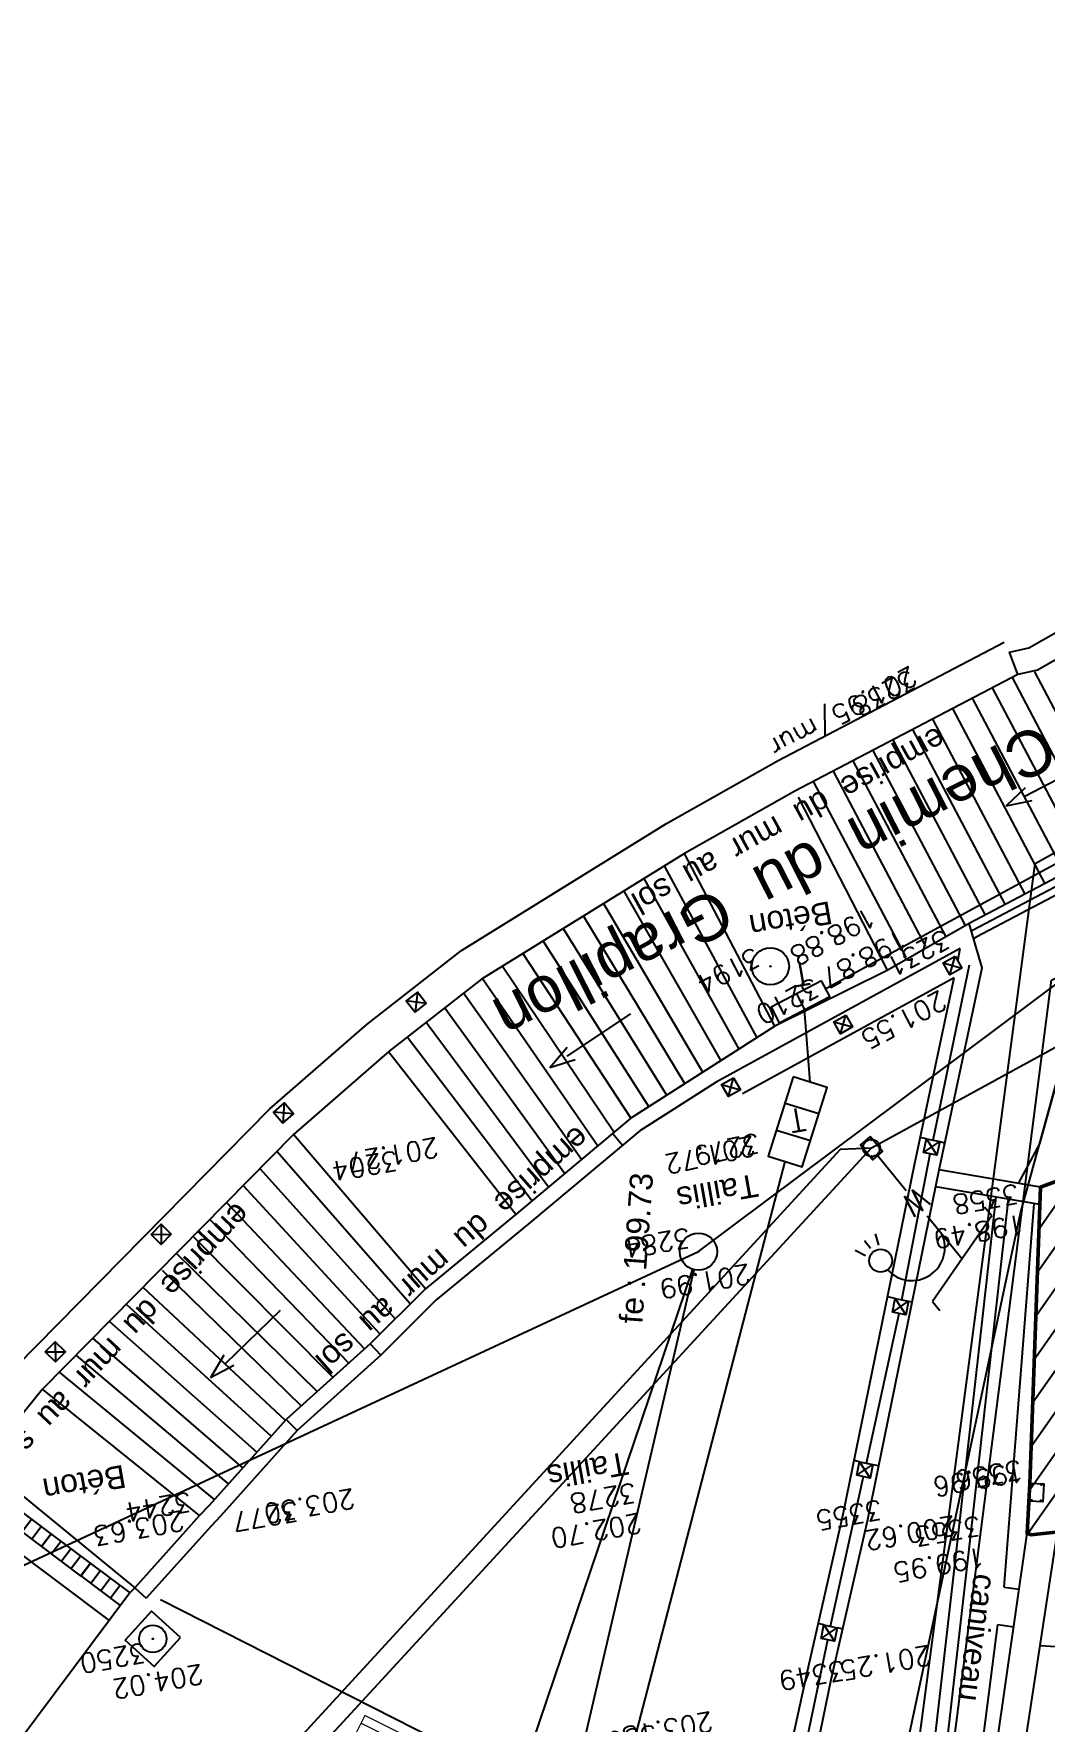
# Model space of a CAD drawing. Extents: x -2313930 to 3286427, y -3858277 to 2572692.
# Drawn here: x -1992 to -225, y 7407 to 10358 of the extents above; entities that cross this region are included whole.
import ezdxf
from ezdxf.enums import TextEntityAlignment as Align
from ezdxf.lldxf.tags import DXFTag

# ---------------------------------------------------------------- set-up
doc = ezdxf.new("R2010")
doc.units = 0
for name, color, linetype, lineweight in [('_GAZELEC-RESERVATION 2', 132, 'Continuous', 18), ('Fond topo - BAT', 252, 'Continuous', 50), ('Fond topo - MOB', 252, 'Continuous', 20), ('Fond topo - P', 252, 'Continuous', 50), ('Fond topo - VOI', 252, 'Continuous', 25)]:
    doc.layers.add(name, color=color, linetype=linetype, lineweight=lineweight)
for name, color, linetype in [('AEP_SSL', 252, 'Continuous'), ('CAB_SSL', 252, 'Continuous'), ('EDF_SSL', 252, 'Texte-Electricite'), ('Fond topo - ASS', 252, 'Continuous'), ('Fond topo - BAT_ANN', 252, 'Continuous'), ('Fond topo - BAT_HAC', 252, 'Continuous'), ('Fond topo - BAT_TXT', 252, 'Continuous'), ('Fond topo - CLO_MUR', 252, 'Continuous'), ('Fond topo - EDF', 252, 'Continuous'), ('Fond topo - GAZ', 252, 'Continuous'), ('Fond topo - PTT', 252, 'Continuous'), ('Fond topo - PTT_TXT', 252, 'Continuous'), ('Fond topo - SOL', 252, 'Continuous'), ('Fond topo - VEG_TXT', 252, 'Continuous'), ('Fond topo - VOI_NOM', 252, 'Continuous'), ('Fond topo - VOI_TXT', 252, 'Continuous'), ('Fond topo - Z_500', 252, 'Continuous'), ('GAZ_SSL', 252, 'Texte-GAZ'), ('prlm-VRD', 2, 'Continuous'), ('SA - EP-réso', 252, 'EP'), ('SA - EU-réso', 252, 'EU'), ('TELECOM_SSL', 252, 'Texte-Telecom'), ('UNITAIRE SSL', 252, 'UNITAIRE')]:
    doc.layers.add(name, color=color, linetype=linetype)
for name, color, linetype, plot in [('Fond topo - N', 252, 'Continuous', False), ('Fond topo - NCACHE', 252, 'Continuous', False), ('Fond topo - ZCACHE', 252, 'Continuous', False)]:
    doc.layers.add(name, color=color, linetype=linetype, plot=plot)
doc.styles.add('2000_ARIAL', font='arial.ttf', dxfattribs={"height": 0.4})
doc.styles.add('Lignes', font='arial.ttf', dxfattribs={"height": 0.35})
doc.styles.add('LignesA', font='arial.ttf', dxfattribs={"height": 0.35})
doc.styles.add('SIMPLEX', font='simplex_.ttf', dxfattribs={"height": 1.25})
doc.styles.add('TP-C_Autocad_Standard', font='simplex_.ttf', dxfattribs={"height": 1})
doc.styles.add('Tronçons', font='arial.ttf', dxfattribs={"height": 0.25})
tags = doc.linetypes.add('EP', pattern='A,5,-0.25,["EP",Lignes,S=1,R=0,X=0,Y=-0.18],-1.25', length=6.5).pattern_tags.tags
tags[15:16] = [DXFTag(74, 4), DXFTag(75, 0), DXFTag(340, '0'), DXFTag(46, 0.0), DXFTag(50, 0.0), DXFTag(44, 0.0), DXFTag(45, 0.0)]
tags[4:5] = [DXFTag(74, 4), DXFTag(75, 0), DXFTag(340, '0'), DXFTag(46, 0.0), DXFTag(50, 0.0), DXFTag(44, 0.0), DXFTag(45, 0.0)]
tags = doc.linetypes.add('EU', pattern='A,5,-0.25,["EU",Lignes,S=1,R=0,X=0,Y=-0.18],-1.25', length=6.5).pattern_tags.tags
tags[15:16] = [DXFTag(74, 4), DXFTag(75, 0), DXFTag(340, '0'), DXFTag(46, 0.0), DXFTag(50, 0.0), DXFTag(44, 0.0), DXFTag(45, 0.0)]
tags[4:5] = [DXFTag(74, 4), DXFTag(75, 0), DXFTag(340, '0'), DXFTag(46, 0.0), DXFTag(50, 0.0), DXFTag(44, 0.0), DXFTag(45, 0.0)]
tags = doc.linetypes.add('L16', pattern=[0.375, 0.3, -0.075]).pattern_tags.tags
tags[6:7] = [DXFTag(74, 4), DXFTag(75, 0), DXFTag(340, '0'), DXFTag(46, 0.0), DXFTag(50, 0.0), DXFTag(44, 0.0), DXFTag(45, 0.0)]
tags[4:5] = [DXFTag(74, 4), DXFTag(75, 0), DXFTag(340, '0'), DXFTag(46, 0.0), DXFTag(50, 0.0), DXFTag(44, 0.0), DXFTag(45, 0.0)]
tags = doc.linetypes.add('Texte-BT', pattern='A,5,-0.25,["BT",Lignes,S=1,R=0,X=0,Y=-0.18],-1.25', length=6.5).pattern_tags.tags
tags[15:16] = [DXFTag(74, 4), DXFTag(75, 0), DXFTag(340, '0'), DXFTag(46, 0.0), DXFTag(50, 0.0), DXFTag(44, 0.0), DXFTag(45, 0.0)]
tags[4:5] = [DXFTag(74, 4), DXFTag(75, 0), DXFTag(340, '0'), DXFTag(46, 0.0), DXFTag(50, 0.0), DXFTag(44, 0.0), DXFTag(45, 0.0)]
tags = doc.linetypes.add('Texte-Electricite', pattern='A,5,-0.25,["ELEC",Lignes,S=1,R=0,X=0,Y=-0.18],-1.25', length=6.5).pattern_tags.tags
tags[15:16] = [DXFTag(74, 4), DXFTag(75, 0), DXFTag(340, '0'), DXFTag(46, 0.0), DXFTag(50, 0.0), DXFTag(44, 0.0), DXFTag(45, 0.0)]
tags[4:5] = [DXFTag(74, 4), DXFTag(75, 0), DXFTag(340, '0'), DXFTag(46, 0.0), DXFTag(50, 0.0), DXFTag(44, 0.0), DXFTag(45, 0.0)]
tags = doc.linetypes.add('Texte-GAZ', pattern='A,5,-0.25,["GAZ",Lignes,S=1,R=0,X=0,Y=-0.18],-1.25', length=6.5).pattern_tags.tags
tags[15:16] = [DXFTag(74, 4), DXFTag(75, 0), DXFTag(340, '0'), DXFTag(46, 0.0), DXFTag(50, 0.0), DXFTag(44, 0.0), DXFTag(45, 0.0)]
tags[4:5] = [DXFTag(74, 4), DXFTag(75, 0), DXFTag(340, '0'), DXFTag(46, 0.0), DXFTag(50, 0.0), DXFTag(44, 0.0), DXFTag(45, 0.0)]
tags = doc.linetypes.add('Texte-MT', pattern='A,5,-0.25,["MT",Lignes,S=1,R=0,X=0,Y=-0.18],-1.25', length=6.5).pattern_tags.tags
tags[15:16] = [DXFTag(74, 4), DXFTag(75, 0), DXFTag(340, '0'), DXFTag(46, 0.0), DXFTag(50, 0.0), DXFTag(44, 0.0), DXFTag(45, 0.0)]
tags[4:5] = [DXFTag(74, 4), DXFTag(75, 0), DXFTag(340, '0'), DXFTag(46, 0.0), DXFTag(50, 0.0), DXFTag(44, 0.0), DXFTag(45, 0.0)]
tags = doc.linetypes.add('Texte-Telecom', pattern='A,5,-0.25,["TEL",Lignes,S=1,R=0,X=0,Y=-0.18],-1.25', length=6.5).pattern_tags.tags
tags[15:16] = [DXFTag(74, 4), DXFTag(75, 0), DXFTag(340, '0'), DXFTag(46, 0.0), DXFTag(50, 0.0), DXFTag(44, 0.0), DXFTag(45, 0.0)]
tags[4:5] = [DXFTag(74, 4), DXFTag(75, 0), DXFTag(340, '0'), DXFTag(46, 0.0), DXFTag(50, 0.0), DXFTag(44, 0.0), DXFTag(45, 0.0)]
tags = doc.linetypes.add('Texte-TelecomA', pattern='A,5,-0.25,["TEL",LignesA,S=1,R=0,X=0,Y=-0.18],-1.25', length=6.5).pattern_tags.tags
tags[15:16] = [DXFTag(74, 4), DXFTag(75, 0), DXFTag(340, '0'), DXFTag(46, 0.0), DXFTag(50, 0.0), DXFTag(44, 0.0), DXFTag(45, 0.0)]
tags[4:5] = [DXFTag(74, 4), DXFTag(75, 0), DXFTag(340, '0'), DXFTag(46, 0.0), DXFTag(50, 0.0), DXFTag(44, 0.0), DXFTag(45, 0.0)]
tags = doc.linetypes.add('UNITAIRE', pattern='A,0.25,-0.2,0,-0.2,0.25,-0.3,["UNI",TP-C_Autocad_Standard,S=0.15,R=0,X=-0.1,Y=-0.05],-0.45', length=1.65).pattern_tags.tags
tags[23:24] = [DXFTag(74, 4), DXFTag(75, 0), DXFTag(340, '0'), DXFTag(46, 0.0), DXFTag(50, 0.0), DXFTag(44, 0.0), DXFTag(45, 0.0)]
tags[12:13] = [DXFTag(74, 4), DXFTag(75, 0), DXFTag(340, '0'), DXFTag(46, 0.0), DXFTag(50, 0.0), DXFTag(44, 0.0), DXFTag(45, 0.0)]
tags[10:11] = [DXFTag(74, 4), DXFTag(75, 0), DXFTag(340, '0'), DXFTag(46, 0.0), DXFTag(50, 0.0), DXFTag(44, 0.0), DXFTag(45, 0.0)]
tags[8:9] = [DXFTag(74, 4), DXFTag(75, 0), DXFTag(340, '0'), DXFTag(46, 0.0), DXFTag(50, 0.0), DXFTag(44, 0.0), DXFTag(45, 0.0)]
tags[6:7] = [DXFTag(74, 4), DXFTag(75, 0), DXFTag(340, '0'), DXFTag(46, 0.0), DXFTag(50, 0.0), DXFTag(44, 0.0), DXFTag(45, 0.0)]
tags[4:5] = [DXFTag(74, 4), DXFTag(75, 0), DXFTag(340, '0'), DXFTag(46, 0.0), DXFTag(50, 0.0), DXFTag(44, 0.0), DXFTag(45, 0.0)]

# ---------------------------------------------------------------- blocks, each defined once
blk = doc.blocks.new('ASS03')
at = {"ltscale": 2}
for radius in [0.5, 0.01]:
    blk.add_circle((0, 0), radius, dxfattribs=at)
blk = doc.blocks.new('ASS07')
at = {"ltscale": 2}
for p, q in [((-0.25, -0.45), (-0.25, 0.45)), ((0, -0.45), (0, 0.45)), ((0.25, -0.45), (0.25, 0.45))]:
    blk.add_line(p, q, dxfattribs=at)
at = {"ltscale": 2, "flags": 128}
blk.add_lwpolyline([(0.5, -0.5), (0.5, 0.5), (-0.5, 0.5), (-0.5, -0.5)], close=True, dxfattribs=at)
blk = doc.blocks.new('ASS01')
at = {"ltscale": 2, "flags": 128}
blk.add_lwpolyline([(0.499143, -0.5), (0.499143, 0.499143), (-0.5, 0.499143), (-0.5, -0.5)], close=True, dxfattribs=at)
at = {"ltscale": 2}
for radius in [0.35, 0.01]:
    blk.add_circle((0, 0), radius, dxfattribs=at)
blk = doc.blocks.new('ESC01')
at = {"ltscale": 2}
for p, q in [((1.338104, 0), (0, 0)), ((1.257547, 0.126415), (1.7, 0)), ((1.257547, -0.126415), (1.7, 0))]:
    blk.add_line(p, q, dxfattribs=at)
blk = doc.blocks.new('EDF11')
at = {"ltscale": 2}
for p, q in [((-0.5, 0.5), (-0.426635, 0.255449)), ((0.426635, 0.255449), (0.5, 0.5))]:
    blk.add_line(p, q, dxfattribs=at)
at = {"ltscale": 2, "flags": 128}
blk.add_lwpolyline([(-0.5, -0.5), (0.5, -0.5), (0.5, 0.5), (-0.5, 0.5)], close=True, dxfattribs=at)
for points in [[(-0.426635, -0.255449), (-0.5, -0.5)], [(0.5, -0.5), (0.426635, -0.255449)]]:
    blk.add_lwpolyline(points, dxfattribs=at)
blk = doc.blocks.new('EDF02')
at = {"ltscale": 2}
for p, q in [((-0.875, 2.25), (0.875, 2.75)), ((0.875, 2.75), (0.875, 2.95)), ((0, 1.535431), (0, 2.5)), ((-0.875, 2.25), (-0.875, 2.05)), ((0.978086, 1.392164), (0.895804, 1.204402)), ((1.125, 1.349688), (1.125, 1.178214)), ((1.271914, 1.392164), (1.354196, 1.204402)), ((0, 0.15), (0, 0.958637))]:
    blk.add_line(p, q, dxfattribs=at)
for centre, radius in [((1.125, 1.625), 0.2), ((0, 0), 0.15)]:
    blk.add_circle(centre, radius, dxfattribs=at)
blk.add_arc((0.557686, 1.79611), 0.574625, 2.870977, 166.053522, dxfattribs=at)
at = {"style": 'SIMPLEX'}
blk.add_text('W', height=0.4, dxfattribs=at).set_placement((0, 1.217323), align=Align.MIDDLE_CENTER)
blk = doc.blocks.new('GAZ06')
at = {"ltscale": 2}
for p, q in [((-0.5, 0.5), (-0.426635, 0.255449)), ((0.426635, 0.255449), (0.5, 0.5))]:
    blk.add_line(p, q, dxfattribs=at)
at = {"ltscale": 2, "flags": 128}
blk.add_lwpolyline([(-0.5, -0.5), (0.5, -0.5), (0.5, 0.5), (-0.5, 0.5)], close=True, dxfattribs=at)
for points in [[(-0.426635, -0.255449), (-0.5, -0.5)], [(0.5, -0.5), (0.426635, -0.255449)]]:
    blk.add_lwpolyline(points, dxfattribs=at)
blk = doc.blocks.new('MOB08')
at = {"ltscale": 2, "flags": 128}
blk.add_lwpolyline([(-0.5, -0.5), (0.5, -0.5), (0.5, 0.5), (-0.5, 0.5)], close=True, dxfattribs=at)
blk.add_lwpolyline([(-0.5, 0.25), (0.5, 0.25)], dxfattribs=at)
blk = doc.blocks.new('PTOPO')
at = {"layer": 'Fond topo - NCACHE', "style": 'SIMPLEX'}
blk.add_attdef('MAT', text='', height=0.34, dxfattribs=at).set_placement((0.1, -0.1), align=Align.TOP_LEFT)
at = {"layer": 'Fond topo - ZCACHE', "style": 'SIMPLEX'}
blk.add_attdef('ALT', (0.1, 0.1), '', height=0.34, dxfattribs=at)
blk = doc.blocks.new('PTT05')
at = {"ltscale": 2}
blk.add_line((0, -0.5), (0, 0.5), dxfattribs=at)
at = {"ltscale": 2, "flags": 128}
blk.add_lwpolyline([(-0.5, -0.5), (0.5, -0.5), (0.5, 0.5), (-0.5, 0.5)], close=True, dxfattribs=at)
blk = doc.blocks.new('PTT06')
at = {"ltscale": 2}
for p, q in [((-0.17, -0.5), (-0.17, 0.5)), ((0.17, -0.5), (0.17, 0.5))]:
    blk.add_line(p, q, dxfattribs=at)
at = {"ltscale": 2, "flags": 128}
blk.add_lwpolyline([(-0.5, -0.5), (0.5, -0.5), (0.5, 0.5), (-0.5, 0.5)], close=True, dxfattribs=at)
blk = doc.blocks.new('PTT99')
at = {"style": 'SIMPLEX'}
blk.add_text('T', height=0.4, dxfattribs=at).set_placement((0, 0), align=Align.MIDDLE_CENTER)
blk = doc.blocks.new('A$C1F970F0F')
at = {"layer": 'Fond topo - BAT_HAC'}
h = blk.add_hatch(dxfattribs=at)
h.set_pattern_fill('ANSI31*128', color=256, scale=12.999999, angle=-10.7236, style=0, pattern_type=2)
h.set_pattern_definition([(235.06562, (9737.54, 14762.777), (33.83759, -23.63563), [])])
h.paths.add_polyline_path([(327.3, 7983.7), (111.9, 7948.8), (103.9, 7998.1), (1.3, 7981.5), (9.3, 7932.1), (-84.8, 7916.9), (-243.7, 7899.2), (-251, 7901.9), (-246.4, 7988.8), (-227.8, 8506.7), (212.3, 8670.3)])
at = {"layer": 'AEP_SSL', "elevation": 0, "flags": 128}
blk.add_lwpolyline([(-10084.9, 5093.9), (-9750.8, 5135.6), (-3128.1, 6321.9), (-538.3, 6794.7), (-236.9, 9072.4), (154.1, 9291.3), (2068.2, 10286.5), (4929.1, 11795.6), (5831.9, 12343.5), (5644.5, 12887.9), (4850.8, 13701.3)], dxfattribs=at)
at = {"layer": 'CAB_SSL', "elevation": 0, "flags": 128}
blk.add_lwpolyline([(-10812.2, 5600.4), (-8720.3, 5090.7), (-5742.4, 5634.6), (-2733.2, 6173.9), (-522.8, 8575.3)], dxfattribs=at)
at = {"layer": 'EDF_SSL', "linetype": 'Texte-BT', "elevation": 0, "flags": 128}
blk.add_lwpolyline([(-10355.7, 43.8), (-10201.4, 1251.7), (-8720.3, 5090.7), (-8647.9, 5140.7), (-5813.5, 5655.5), (-5754.8, 5632.4), (-5714.2, 5669.5), (-2796.4, 6190), (-2733.2, 6173.9), (-2724.6, 6234.6), (-577, 8573.4), (-522.8, 8575.3), (1439.5, 9650), (1486.3, 9780.6), (3247.6, 10693.6), (3311.7, 10687), (3338.6, 10734), (5093.8, 11622.8), (5197.5, 11601.8)], dxfattribs=at)
at = {"layer": 'EDF_SSL', "linetype": 'Texte-MT', "elevation": 0, "flags": 128}
blk.add_lwpolyline([(-10605.2, -1087.2), (-9871, 5454.6), (-9813.1, 5614.5), (-9256.6, 5923.5), (-8799.1, 5646.6), (-8267.6, 5593.5), (-5762.1, 6081.9), (-4183.6, 6396.7), (-3539, 6692.7), (-2824.1, 6428.4), (-615.9, 6802.9), (-262.5, 8461.2), (-193.5, 8712.9), (139.2, 8893.7), (556, 9251.5), (1680.6, 9828.5)], dxfattribs=at)
at = {"layer": 'Fond topo - BAT', "ltscale": 2, "flags": 128}
blk.add_lwpolyline([(111.9, 7948.8), (327.3, 7983.7), (212.3, 8670.3), (2.6, 8592.4), (-227.8, 8506.7), (-246.4, 7988.8), (-251, 7901.9), (-243.7, 7899.2), (-84.8, 7916.9), (9.3, 7932.1)], dxfattribs=at)
at = {"layer": 'Fond topo - BAT_ANN', "ltscale": 2, "flags": 128}
for points in [[(-277.3, 9397.8), (-116.2, 9091.9)], [(-238.2, 9407.7), (-81.5, 9110.2)], [(-346.8, 9361.4), (-185.6, 9055.4)], [(-312.1, 9379.6), (-150.9, 9073.7)], [(-381.5, 9343.2), (-220.3, 9037.1)], [(-451, 9306.7), (-289.6, 9000.5)], [(-416.3, 9324.9), (-255, 9018.8)], [(-520.5, 9270.3), (-359, 8964)], [(-485.7, 9288.5), (-324.3, 8982.2)], [(-555.2, 9252.1), (-393.7, 8945.7)], [(-624.7, 9215.6), (-463.1, 8909.1)], [(-589.9, 9233.9), (-428.4, 8927.4)], [(-650.9, 9188.3), (-496.6, 8888.4)], [(-691.5, 8788.1), (-849.8, 9090.1)], [(-885.1, 9068.2), (-723.1, 8768)], [(-920.4, 9046.3), (-754.6, 8747.8)], [(-990.9, 9002.5), (-817.6, 8707.5)], [(-955.6, 9024.4), (-786.1, 8727.7)], [(-1026.2, 8980.7), (-849.1, 8687.4)], [(-1061.5, 8958.8), (-880.6, 8667.3)], [(-1132.1, 8915), (-943.4, 8627.2)], [(-1096.8, 8936.9), (-912.1, 8647.1)], [(-1167.4, 8893.2), (-972.3, 8603)], [(-496.6, 8888.4), (-495.3, 8885.8)], [(-1202.7, 8871.3), (-1001, 8579)], [(-1029.7, 8555), (-1235.5, 8845.9)], [(-1087.1, 8507), (-1300.9, 8794.8)], [(-1268.2, 8820.3), (-1058.4, 8531)], [(-1333.7, 8769.2), (-1115.8, 8483.1)], [(-1144.5, 8459.1), (-1366.6, 8743.4)], [(-1302, 8329.1), (-1532.8, 8598.7)], [(-1328.6, 8302.8), (-1562.1, 8569.1)], [(-1591.3, 8539.4), (-1355.1, 8276.5)], [(-1381.6, 8250.3), (-1620.6, 8509.8)], [(-1649.8, 8480.1), (-1408.4, 8224.5)], [(-290.9, 7807.8), (-238.4, 8478)], [(-1679, 8450.5), (-1436.1, 8199.5)], [(-1708.3, 8420.8), (-1463.8, 8174.5)], [(-1737.5, 8391.2), (-1491.5, 8149.5)], [(-1762.1, 8361.7), (-1519.3, 8124.5)], [(-1796, 8331.9), (-1546.8, 8099.3)], [(-1825.2, 8302.2), (-1571.8, 8071.6)], [(-1854.5, 8272.6), (-1596.8, 8043.9)], [(-1883.7, 8242.9), (-1621.7, 8016.1)], [(-1913, 8213.3), (-1646.7, 7988.4)], [(-1942.2, 8183.6), (-1671.6, 7960.7)], [(-1696.7, 7932.9), (-1971.5, 8154)], [(-2076.2, 8024.4), (-1810.1, 7806.7)], [(-290.9, 7807.8), (-264.9, 7804.1)], [(-395.8, 7110.5), (-330.2, 7524), (-302.4, 7742.4)], [(-302.4, 7742.4), (-274.3, 7738.4)], [(125.4, 7683), (-228.5, 7705.2)]]:
    blk.add_lwpolyline(points, dxfattribs=at)
at = {"layer": 'Fond topo - CLO_MUR', "ltscale": 2, "flags": 128}
for points in [[(5465.5, 12474.2), (5466.2, 12470.8), (5485, 12432.1), (5147.2, 12256.6), (4706.3, 12020.8), (4308, 11815.9), (3685.3, 11488.9), (3311.6, 11293.8), (2114.3, 10659.8), (1650.9, 10416.3), (1062.3, 10103.9), (658.4, 9891), (-44.7, 9517.7), (-233, 9410.6), (-267.4, 9403), (-656.6, 9198.9), (-849.8, 9090.1), (-1204.1, 8870.4), (-1365.5, 8744.3), (-1532.8, 8598.7), (-1971.5, 8154)], [(-281.6, 9441.8), (-281.6, 9441.8), (-247.9, 9449.3), (-64.4, 9553.6), (639.2, 9927.3), (1043.1, 10140.1), (1631.7, 10452.6), (2095.1, 10696.1), (3292.5, 11330.1), (3666.3, 11525.2), (4289.1, 11852.3), (4687.6, 12057.2), (5128.1, 12292.9), (5430.7, 12450.1), (5424.4, 12463)], [(-267.4, 9403), (-281.6, 9441.8)], [(-93.5, 9073.2), (-229.6, 8582.6), (-266.6, 8513.4)], [(-751.6, 6874.1), (-593.1, 7646.3), (-529.5, 7925.8), (-404.7, 8537.1), (-329.3, 8890), (-352.5, 8967.4)], [(-367.7, 8924.1), (-794.1, 8690.5)], [(-372.3, 8902.4), (-367.7, 8924.1)], [(-397.7, 8898.7), (-365.1, 8889.6)], [(-386, 8877.9), (-376.9, 8910.5)], [(-378.6, 8872.7), (-748.3, 8670)], [(-711.9, 7306.8), (-636.1, 7655.6), (-572.5, 7935.1), (-447.8, 8546.1), (-378.6, 8872.7)], [(-1300.7, 8828.1), (-1335.8, 8832.4)], [(-1316.1, 8847.8), (-1320.4, 8812.7)], [(-588.6, 8795.9), (-555.9, 8786.9)], [(-576.8, 8775.1), (-567.7, 8807.7)], [(-794.1, 8690.5), (-927.4, 8605.3), (-1122.7, 8442.1), (-1283.9, 8309.1), (-1380.4, 8213.4), (-1526.3, 8081.8), (-1660.4, 7932.1), (-1676.8, 7914.6), (-1790.1, 7788.7)], [(-784.7, 8686.2), (-752, 8677.1)], [(-772.9, 8665.3), (-763.8, 8698)], [(-1548.9, 8654.1), (-1551.3, 8618.8)], [(-1532.5, 8635.2), (-1567.7, 8637.7)], [(-957.9, 8579.8), (-975.2, 8600.5)], [(-427, 8591.4), (-437.7, 8593.6)], [(-427, 8591.4), (-408.5, 8562.8)], [(-431.9, 8567.6), (-403.6, 8586.6)], [(-403.6, 8586.6), (-394.6, 8584.6)], [(-227.8, 8506.7), (-404.7, 8537.1)], [(-228.9, 8476.4), (-410.7, 8507.7)], [(-284.2, 8485.9), (-350.5, 7894.6), (-393.5, 7516.9), (-453, 7146.1), (-473.7, 7149.4), (-414.3, 7519.7), (-371.4, 7897), (-304.9, 8489.5)], [(-1764, 8442.1), (-1763.7, 8406.8)], [(-1781.5, 8424.3), (-1746.2, 8424.6)], [(-481.4, 8312.4), (-494.9, 8315.2)], [(-486.2, 8288.6), (-458, 8307.6)], [(-481.4, 8312.4), (-462.9, 8283.8)], [(-458, 8307.6), (-451.8, 8306.3)], [(-1949.1, 8236.7), (-1948.8, 8201.3)], [(-1966.6, 8218.9), (-1931.3, 8219.1)], [(-1399, 8233), (-1380.4, 8213.4)], [(-1971.5, 8154), (-2110.6, 7981.9), (-2307.6, 7709.8), (-2567.7, 7374.1), (-2913.5, 7016.6), (-3225.3, 6777.4), (-3629.9, 6525.3), (-3984.6, 6366), (-4348.3, 6226.6), (-4642.1, 6150.3), (-5063.7, 6070.5), (-5409.8, 6005)], [(-1545.5, 8100.9), (-1526.3, 8081.8)], [(-543.7, 8027), (-553.3, 8029)], [(-543.7, 8027), (-525.2, 7998.5)], [(-548.5, 8003.3), (-520.3, 8022.2)], [(-520.3, 8022.2), (-510.2, 8020.2)], [(-381.3, 6749.7), (-382.3, 6743.3), (-428.1, 6747.8), (-371.2, 7106.2), (-305.4, 7520.3), (-251, 7901.9)], [(-381.3, 6749.7), (-340.2, 7017.8), (-269.7, 7434.6), (-198.1, 7904.3)], [(-1810.1, 7806.7), (-1790.1, 7788.7)], [(-606, 7741.7), (-616, 7744)], [(-610.8, 7717.9), (-582.6, 7736.9)], [(-606, 7741.7), (-587.5, 7713.1)], [(-582.5, 7737.1), (-572.9, 7734.9)]]:
    blk.add_lwpolyline(points, dxfattribs=at)
for points in [[(5037.9, 11435), (4901.5, 11702.1, 0.440876), (4852.1, 11715.7), (4531.1, 11546.5), (3842.2, 11182), (2874.8, 10670.7), (2410.6, 10426.7), (1817.2, 10113.2), (827, 9590.2), (301.4, 9312), (-352.5, 8967.4), (-495.3, 8885.8), (-691.5, 8788.1), (-943.4, 8627.2), (-1139.9, 8462.9), (-1302, 8329.1), (-1399, 8233), (-1545.5, 8100.9), (-1680.3, 7950.3), (-1696.7, 7932.9), (-1810.1, 7806.7)], [(5013.8, 11422.8), (4877.4, 11689.8, 0.467098), (4865.9, 11692.4), (4543.7, 11522.6), (3854.9, 11158.1), (2887.4, 10646.8), (2423.2, 10402.8), (1829.8, 10089.4), (839.6, 9566.4), (314, 9288.1), (-339.9, 8943.5), (-344.6, 8940.9)]]:
    blk.add_lwpolyline(points, format="xyb", dxfattribs=at)
at = {"layer": 'Fond topo - CLO_MUR', "linetype": 'L16', "ltscale": 2, "flags": 128}
blk.add_lwpolyline([(5025.9, 11428.9), (4889.5, 11695.9, 0.447347), (4858.9, 11704), (4537.4, 11534.5), (3848.5, 11170), (2881.1, 10658.8), (2416.9, 10414.7), (1823.5, 10101.3), (833.3, 9578.3), (307.7, 9300), (-346.2, 8955.5), (-348.5, 8954.1)], format="xyb", dxfattribs=at)
for points in [[(-2018.1, 8193.1), (-1574.2, 8643.6), (-1404.4, 8791.4), (-1239.1, 8920.5), (-880.8, 9142.6), (-685.8, 9252.5), (-290.9, 9459.5)], [(-415.3, 8589), (-351.9, 8895.3)], [(-469.7, 8310), (-420.2, 8565.2)], [(-531.8, 8024.6), (-474.6, 8286.2)], [(-594.3, 7739.3), (-537, 8000.9)], [(-653, 7459.6), (-599.1, 7715.5)]]:
    blk.add_lwpolyline(points, dxfattribs=at)
at = {"layer": 'Fond topo - CLO_MUR', "ltscale": 2, "flags": 128}
for points in [[(-376.9, 8910.5), (-365.1, 8889.6), (-386, 8877.9), (-397.7, 8898.7)], [(-1320.4, 8812.7), (-1300.7, 8828.1), (-1316.1, 8847.8), (-1335.8, 8832.4)], [(-567.7, 8807.7), (-555.9, 8786.9), (-576.8, 8775.1), (-588.6, 8795.9)], [(-763.8, 8698), (-752, 8677.1), (-772.9, 8665.3), (-784.7, 8686.2)], [(-1551.3, 8618.8), (-1532.5, 8635.2), (-1548.9, 8654.1), (-1567.7, 8637.7)], [(-431.9, 8567.6), (-427, 8591.4), (-403.6, 8586.6), (-408.5, 8562.8)], [(-1763.7, 8406.8), (-1746.2, 8424.6), (-1764, 8442.1), (-1781.5, 8424.3)], [(-486.2, 8288.6), (-481.4, 8312.4), (-458, 8307.6), (-462.9, 8283.8)], [(-1948.8, 8201.3), (-1931.3, 8219.1), (-1949.1, 8236.7), (-1966.6, 8218.9)], [(-548.5, 8003.3), (-543.7, 8027), (-520.3, 8022.2), (-525.2, 7998.5)], [(-610.8, 7717.9), (-606, 7741.7), (-582.6, 7736.9), (-587.5, 7713.1)]]:
    blk.add_lwpolyline(points, close=True, dxfattribs=at)
at = {"layer": 'Fond topo - SOL', "linetype": 'L16', "ltscale": 2, "flags": 128}
blk.add_lwpolyline([(-2129.7, 7955.5), (-1854.6, 7749.4)], dxfattribs=at)
at = {"layer": 'Fond topo - VOI', "ltscale": 2, "flags": 128}
blk.add_lwpolyline([(-1810.1, 7806.7), (-1818.4, 7797.7), (-2147.3, 7358.7, -0.093477), (-3270.3, 6339.7, -0.022159), (-3673.7, 6116.1, -0.012183), (-4160, 5888.7)], format="xyb", dxfattribs=at)
blk.add_lwpolyline([(-1765, 7785.9), (-1060.9, 7428.6), (-735.8, 7312.5)], dxfattribs=at)
at = {"layer": 'GAZ_SSL', "linetype": 'Texte-GAZ', "elevation": 0, "flags": 128}
blk.add_lwpolyline([(-10544.3, 4849.5), (-2844.4, 6215.2), (-619.1, 6565.4), (-558.7, 6580.8), (-429.5, 7139.2), (-208.1, 8868.9), (360.7, 9157.9), (425, 9327.6), (4535.2, 11485.1), (4713.3, 11477.5), (5559.7, 11914.2), (6091.2, 12178.6), (6293, 12126.4), (6627.3, 11179.9), (7472.8, 9124.5), (7947.1, 9062.5), (8070.8, 8793.5), (8796.8, 9110.1), (9553.6, 9252.3)], dxfattribs=at)
at = {"layer": 'SA - EP-réso', "ltscale": 0.75, "elevation": 0, "flags": 128}
blk.add_lwpolyline([(-1534.4, 6296.6), (-835.2, 8363.8)], dxfattribs=at)
at = {"layer": 'SA - EU-réso', "ltscale": 0.75, "elevation": 0, "flags": 128}
blk.add_lwpolyline([(-1305.1, 6335.5), (-832.5, 8362.9)], dxfattribs=at)
at = {"layer": 'TELECOM_SSL', "linetype": 'Texte-TelecomA', "elevation": 0, "flags": 128}
for points in [[(-602.8, 8853.9), (4716.8, 11744.4)], [(-630.1, 8690.4), (-639.9, 8817.1)], [(-1052.8, 7095.2), (-673.6, 8551.6)]]:
    blk.add_lwpolyline(points, dxfattribs=at)
at = {"layer": 'UNITAIRE SSL', "ltscale": 2, "elevation": 0, "flags": 128}
blk.add_lwpolyline([(-11203.9, 7315.7), (-9597.1, 5578), (-4253.2, 6800.5), (-825.2, 8394.2), (171.1, 9139.5), (980.7, 9531.5), (2024.3, 10089.4), (2847, 10510), (3831.6, 11032), (4688.7, 11539.2), (5727, 12644.5), (4820.2, 13573.5)], dxfattribs=at)
at = {"layer": 'Fond topo - ASS', "ltscale": 2, "zscale": 99.99999999999997}
for name, p, xscale, yscale, rotation in [('ASS03', (-699.5, 8892.8), 65, 65, 291.9650617956664), ('ASS03', (-825.2, 8394.2), 65, 65, 207.8417380991697), ('ASS07', (-1998.9, 7915.8), 85.99999999999999, 28, 323.1617637557052), ('ASS07', (-1930.1, 7864.2), 85.99999999999999, 28, 323.1617637557052), ('ASS07', (-1861.3, 7812.7), 85.99999999999999, 28, 323.1617637557052), ('ASS01', (-1778.5, 7717.5), 68.53417445978599, 68.53417445978599, 47.76169795795353)]:
    blk.add_blockref(name, p, dxfattribs=dict(at, xscale=xscale, yscale=yscale, rotation=rotation))
at = {"layer": 'Fond topo - BAT_ANN', "ltscale": 2, "xscale": 99.99999999999999, "yscale": 99.99999999999999, "zscale": 99.99999999999999}
for p, rotation in [((-137.3, 9251.8), 207.6166753478427), ((-943.1, 8809.9), 213.6701780037693), ((-1555.5, 8291.8), 224.118201364734)]:
    blk.add_blockref('ESC01', p, dxfattribs=dict(at, rotation=rotation))
at = {"layer": 'Fond topo - EDF', "ltscale": 2}
for name, p, xscale, yscale, zscale, rotation in [('EDF02', (-522.8, 8575.3), 99.99999999999999, 99.99999999999999, 99.99999999999999, 219.2864286830851), ('EDF11', (-522.8, 8575), 22.20546576895219, 34, 99.99999999999997, 219.5050542545056)]:
    blk.add_blockref(name, p, dxfattribs=dict(at, xscale=xscale, yscale=yscale, zscale=zscale, rotation=rotation))
at = {"layer": 'Fond topo - GAZ', "ltscale": 2, "xscale": 30.00000009082299, "yscale": 25, "zscale": 99.99999999999997, "rotation": 266.9598893004411}
blk.add_blockref('GAZ06', (-234.7, 7973.2), dxfattribs=at)
at = {"layer": 'Fond topo - MOB', "ltscale": 2, "xscale": 179.3955888794162, "yscale": 59.99999999999999, "zscale": 99.99999999999997, "rotation": 333.3329158126508}
blk.add_blockref('MOB08', (-1341.3, 7516.6), dxfattribs=at)
at = {"layer": 'Fond topo - P', "ltscale": 2}
ref = blk.add_blockref('PTOPO', (-427.5, 9378.3), dxfattribs=dict(at, xscale=100, yscale=100, zscale=100, rotation=207.9012066076295))
ref.add_attrib('MAT', '3238', dxfattribs={"layer": 'Fond topo - N', "color": 0, "ltscale": 2, "height": 34, "rotation": 207.9012, "style": 'SIMPLEX'}).set_placement((-441, 9382.5), align=Align.TOP_LEFT)
ref.add_attrib('ALT', '201.95/mur', (-455.1, 9418.1), dxfattribs={"layer": 'Fond topo - Z_500', "color": 0, "ltscale": 2, "height": 34, "rotation": 207.9012, "style": 'SIMPLEX'})
ref = blk.add_blockref('PTOPO', (-699.5, 8892.8), dxfattribs=dict(at, xscale=100, yscale=100, zscale=100, rotation=207.9012066076295))
ref.add_attrib('MAT', '3194', dxfattribs={"layer": 'Fond topo - N', "color": 0, "ltscale": 2, "height": 34, "rotation": 207.9012, "style": 'SIMPLEX'}).set_placement((-713, 8897), align=Align.TOP_LEFT)
ref.add_attrib('ALT', '198.88', (-527.1, 8997.4), dxfattribs={"layer": 'Fond topo - Z_500', "color": 0, "ltscale": 2, "height": 34, "rotation": 207.9012, "style": 'SIMPLEX'})
ref = blk.add_blockref('PTOPO', (-596, 8840), dxfattribs=dict(at, xscale=100, yscale=100, zscale=100, rotation=207.9012066076295))
ref.add_attrib('MAT', '3210', dxfattribs={"layer": 'Fond topo - N', "color": 0, "ltscale": 2, "height": 34, "rotation": 207.9012, "style": 'SIMPLEX'}).set_placement((-609.5, 8844.2), align=Align.TOP_LEFT)
ref.add_attrib('ALT', '198.87', (-472.3, 8958.5), dxfattribs={"layer": 'Fond topo - Z_500', "color": 0, "ltscale": 2, "height": 34, "rotation": 207.9012, "style": 'SIMPLEX'})
ref = blk.add_blockref('PTOPO', (-367.7, 8924.1), dxfattribs=dict(at, xscale=100, yscale=100, zscale=100, rotation=207.9012065905921))
ref.add_attrib('MAT', '3231', dxfattribs={"layer": 'Fond topo - N', "color": 0, "ltscale": 2, "height": 34, "rotation": 207.9012, "style": 'SIMPLEX'}).set_placement((-381.3, 8928.3), align=Align.TOP_LEFT)
ref.add_attrib('ALT', '201.55', (-403.3, 8851.4), dxfattribs={"layer": 'Fond topo - Z_500', "color": 0, "ltscale": 2, "height": 34, "rotation": 207.9012, "style": 'SIMPLEX'})
ref = blk.add_blockref('PTOPO', (-1335.6, 8529.3), dxfattribs=dict(at, xscale=99.99999999999999, yscale=99.99999999999999, zscale=99.99999999999999, rotation=190.0656205564776))
ref.add_attrib('MAT', '3204', dxfattribs={"layer": 'Fond topo - N', "color": 0, "ltscale": 2, "height": 34, "rotation": 190.0656, "style": 'SIMPLEX'}).set_placement((-1347.2, 8537.4), align=Align.TOP_LEFT)
ref.add_attrib('ALT', '201.27', (-1282.7, 8593.6), dxfattribs={"layer": 'Fond topo - Z_500', "color": 0, "ltscale": 2, "height": 34, "rotation": 190.0656, "style": 'SIMPLEX'})
ref = blk.add_blockref('PTOPO', (-703.2, 8560.9), dxfattribs=dict(at, xscale=99.99999999999999, yscale=99.99999999999999, zscale=99.99999999999999, rotation=192.3918127872864))
ref.add_attrib('MAT', '3279', dxfattribs={"layer": 'Fond topo - N', "color": 0, "ltscale": 2, "height": 34, "rotation": 192.3918, "style": 'SIMPLEX'}).set_placement((-715.1, 8568.5), align=Align.TOP_LEFT)
ref.add_attrib('ALT', '201.72', (-730.3, 8596.4), dxfattribs={"layer": 'Fond topo - Z_500', "color": 0, "ltscale": 2, "height": 34, "rotation": 192.3918, "style": 'SIMPLEX'})
ref = blk.add_blockref('PTOPO', (-251, 8471.2), dxfattribs=dict(at, xscale=99.99999999999994, yscale=99.99999999999994, zscale=99.99999999999994, rotation=190.0656205306617))
ref.add_attrib('MAT', '3358', dxfattribs={"layer": 'Fond topo - N', "color": 0, "ltscale": 2, "height": 34, "rotation": 190.0656, "style": 'SIMPLEX'}).set_placement((-262.6, 8479.3), align=Align.TOP_LEFT)
ref.add_attrib('ALT', '198.49', (-259.1, 8459.6), dxfattribs={"layer": 'Fond topo - Z_500', "color": 0, "ltscale": 2, "height": 34, "rotation": 190.0656, "style": 'SIMPLEX'})
ref = blk.add_blockref('PTOPO', (-825.2, 8394.2), dxfattribs=dict(at, xscale=99.99999999999994, yscale=99.99999999999994, zscale=99.99999999999994, rotation=190.0656205306617))
ref.add_attrib('MAT', '3284', dxfattribs={"layer": 'Fond topo - N', "color": 0, "ltscale": 2, "height": 34, "rotation": 190.0656, "style": 'SIMPLEX'}).set_placement((-836.8, 8402.3), align=Align.TOP_LEFT)
ref.add_attrib('ALT', '201.99', (-737.8, 8372.3), dxfattribs={"layer": 'Fond topo - Z_500', "color": 0, "ltscale": 2, "height": 34, "rotation": 190.0656, "style": 'SIMPLEX'})
ref = blk.add_blockref('PTOPO', (-246.4, 7988.8), dxfattribs=dict(at, xscale=99.99999999999994, yscale=99.99999999999994, zscale=99.99999999999994, rotation=190.0656205306617))
ref.add_attrib('MAT', '3356', dxfattribs={"layer": 'Fond topo - N', "color": 0, "ltscale": 2, "height": 34, "rotation": 190.0656, "style": 'SIMPLEX'}).set_placement((-258, 7996.9), align=Align.TOP_LEFT)
ref.add_attrib('ALT', '199.96', (-259.7, 8026.9), dxfattribs={"layer": 'Fond topo - Z_500', "color": 0, "ltscale": 2, "height": 34, "rotation": 190.0656, "style": 'SIMPLEX'})
ref = blk.add_blockref('PTOPO', (-1696.7, 7932.9), dxfattribs=dict(at, xscale=99.99999999999994, yscale=99.99999999999994, zscale=99.99999999999994, rotation=190.0656205306617))
ref.add_attrib('MAT', '3244', dxfattribs={"layer": 'Fond topo - N', "color": 0, "ltscale": 2, "height": 34, "rotation": 190.0656, "style": 'SIMPLEX'}).set_placement((-1708.3, 7941), align=Align.TOP_LEFT)
ref.add_attrib('ALT', '203.63', (-1726.6, 7941.1), dxfattribs={"layer": 'Fond topo - Z_500', "color": 0, "ltscale": 2, "height": 34, "rotation": 190.0656, "style": 'SIMPLEX'})
ref = blk.add_blockref('PTOPO', (-1509.4, 7916.4), dxfattribs=dict(at, xscale=99.99999999999994, yscale=99.99999999999994, zscale=99.99999999999994, rotation=190.0656205306617))
ref.add_attrib('MAT', '3277', dxfattribs={"layer": 'Fond topo - N', "color": 0, "ltscale": 2, "height": 34, "rotation": 190.0656, "style": 'SIMPLEX'}).set_placement((-1521, 7924.5), align=Align.TOP_LEFT)
ref.add_attrib('ALT', '203.30', (-1428.7, 7980), dxfattribs={"layer": 'Fond topo - Z_500', "color": 0, "ltscale": 2, "height": 34, "rotation": 190.0656, "style": 'SIMPLEX'})
ref = blk.add_blockref('PTOPO', (-919.7, 7948.6), dxfattribs=dict(at, xscale=99.99999999999994, yscale=99.99999999999994, zscale=99.99999999999994, rotation=190.0656205306617))
ref.add_attrib('MAT', '3278', dxfattribs={"layer": 'Fond topo - N', "color": 0, "ltscale": 2, "height": 34, "rotation": 190.0656, "style": 'SIMPLEX'}).set_placement((-931.3, 7956.7), align=Align.TOP_LEFT)
ref.add_attrib('ALT', '202.70', (-927.8, 7937), dxfattribs={"layer": 'Fond topo - Z_500', "color": 0, "ltscale": 2, "height": 34, "rotation": 190.0656, "style": 'SIMPLEX'})
ref = blk.add_blockref('PTOPO', (-490, 7919.1), dxfattribs=dict(at, xscale=99.99999999999994, yscale=99.99999999999994, zscale=99.99999999999994, rotation=190.0656205306617))
ref.add_attrib('MAT', '3355', dxfattribs={"layer": 'Fond topo - N', "color": 0, "ltscale": 2, "height": 34, "rotation": 190.0656, "style": 'SIMPLEX'}).set_placement((-501.6, 7927.2), align=Align.TOP_LEFT)
ref.add_attrib('ALT', '200.62', (-379, 7932.7), dxfattribs={"layer": 'Fond topo - Z_500', "color": 0, "ltscale": 2, "height": 34, "rotation": 190.0656, "style": 'SIMPLEX'})
ref = blk.add_blockref('PTOPO', (-317.6, 7890.9), dxfattribs=dict(at, xscale=99.99999999999994, yscale=99.99999999999994, zscale=99.99999999999994, rotation=190.0656205306617))
ref.add_attrib('MAT', '3353', dxfattribs={"layer": 'Fond topo - N', "color": 0, "ltscale": 2, "height": 34, "rotation": 190.0656, "style": 'SIMPLEX'}).set_placement((-329.2, 7899), align=Align.TOP_LEFT)
ref.add_attrib('ALT', '199.95', (-328.9, 7877.5), dxfattribs={"layer": 'Fond topo - Z_500', "color": 0, "ltscale": 2, "height": 34, "rotation": 190.0656, "style": 'SIMPLEX'})
ref = blk.add_blockref('PTOPO', (-1776.1, 7669.1), dxfattribs=dict(at, xscale=99.99999999999994, yscale=99.99999999999994, zscale=99.99999999999994, rotation=190.0656205306617))
ref.add_attrib('MAT', '3250', dxfattribs={"layer": 'Fond topo - N', "color": 0, "ltscale": 2, "height": 34, "rotation": 190.0656, "style": 'SIMPLEX'}).set_placement((-1787.7, 7677.2), align=Align.TOP_LEFT)
ref.add_attrib('ALT', '204.02', (-1693.6, 7673), dxfattribs={"layer": 'Fond topo - Z_500', "color": 0, "ltscale": 2, "height": 34, "rotation": 190.0656, "style": 'SIMPLEX'})
ref = blk.add_blockref('PTOPO', (-554.9, 7638.5), dxfattribs=dict(at, xscale=99.99999999999994, yscale=99.99999999999994, zscale=99.99999999999994, rotation=190.0656205306617))
ref.add_attrib('MAT', '3349', dxfattribs={"layer": 'Fond topo - N', "color": 0, "ltscale": 2, "height": 34, "rotation": 190.0656, "style": 'SIMPLEX'}).set_placement((-566.5, 7646.6), align=Align.TOP_LEFT)
ref.add_attrib('ALT', '201.25', (-422.2, 7705.9), dxfattribs={"layer": 'Fond topo - Z_500', "color": 0, "ltscale": 2, "height": 34, "rotation": 190.0656, "style": 'SIMPLEX'})
ref = blk.add_blockref('PTOPO', (-883.2, 7526.1), dxfattribs=dict(at, xscale=99.99999999999994, yscale=99.99999999999994, zscale=99.99999999999994, rotation=190.0656205306617))
ref.add_attrib('MAT', '3300', dxfattribs={"layer": 'Fond topo - N', "color": 0, "ltscale": 2, "height": 34, "rotation": 190.0656, "style": 'SIMPLEX'}).set_placement((-894.8, 7534.2), align=Align.TOP_LEFT)
ref.add_attrib('ALT', '203.18', (-803.1, 7590.3), dxfattribs={"layer": 'Fond topo - Z_500', "color": 0, "ltscale": 2, "height": 34, "rotation": 190.0656, "style": 'SIMPLEX'})
at = {"layer": 'Fond topo - PTT', "ltscale": 2, "zscale": 99.99999999999997}
for name, p, xscale, yscale, rotation in [('PTT05', (-647, 8830.9), 99.67790876709569, 31, 207.5442677863151), ('PTT06', (-651.8, 8621), 145.4526395732518, 61.99999999999999, 252.5770996163545)]:
    blk.add_blockref(name, p, dxfattribs=dict(at, xscale=xscale, yscale=yscale, rotation=rotation))
at = {"layer": 'Fond topo - PTT_TXT', "ltscale": 2}
for p, xscale, yscale, zscale, rotation in [((-645.3, 8879.8), 99.99999999999994, 99.99999999999994, 99.99999999999994, 190.0656205306617), ((-652.5, 8624.8), 99.99999999999999, 99.99999999999999, 99.99999999999999, 190.0656205306816)]:
    blk.add_blockref('PTT99', p, dxfattribs=dict(at, xscale=xscale, yscale=yscale, zscale=zscale, rotation=rotation))
at = {"layer": 'Fond topo - BAT_TXT', "style": '2000_ARIAL'}
for s, rotation, p in [('emprise  du  mur  au  sol', 208.8036, (-407.5, 9313.1)), ('emprise  du  mur  au  sol', 221.5392, (-1037.7, 8616.3)), ('emprise  du  mur  au  sol', 226.8879, (-1633, 8482.8)), ('caniveau', 262.814, (-343.9, 7832.9))]:
    blk.add_text(s, height=40, rotation=rotation, dxfattribs=at).set_placement(p)
at = {"layer": 'Fond topo - VEG_TXT', "style": '2000_ARIAL'}
for p in [(-725.2, 8530.3), (-951.9, 8044.4)]:
    blk.add_text('Taillis', height=40, rotation=190.0656, dxfattribs=at).set_placement(p)
at = {"layer": 'Fond topo - VOI_NOM', "style": '2000_ARIAL'}
blk.add_text('Chemin  du  Grapillon', height=80, rotation=206.9577, dxfattribs=at).set_placement((-227.7, 9319.7))
at = {"layer": 'Fond topo - VOI_TXT', "style": '2000_ARIAL'}
for p in [(-595.5, 9007), (-1829.7, 8021.9)]:
    blk.add_text('Béton', height=40, rotation=190.0656, dxfattribs=at).set_placement(p)
at = {"layer": 'UNITAIRE SSL', "style": 'Tronçons'}
blk.add_text('fe : 199.73', height=40, rotation=85.8268, dxfattribs=at).set_placement((-923.4, 8267.2))

msp = doc.modelspace()

# ---------------------------------------------------------------- linework, layer by layer
at = {"layer": '_GAZELEC-RESERVATION 2'}
msp.add_circle((486248.48, -227485.963), 2800178.149, dxfattribs=at)

# ---------------------------------------------------------------- block references
at = {"layer": 'prlm-VRD'}
msp.add_blockref('A$C1F970F0F', (-5.73, -165.002), dxfattribs=at)

doc.saveas('drawing.dxf')
